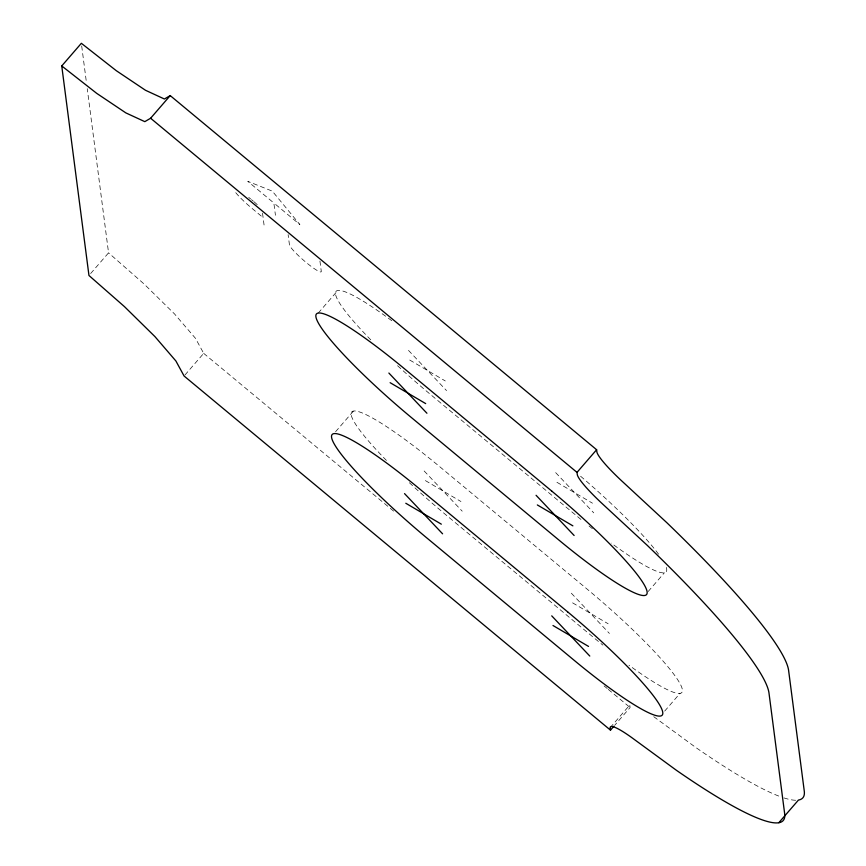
<?xml version="1.0" encoding="UTF-8"?>
<svg xmlns="http://www.w3.org/2000/svg" width="866" height="866" viewBox="0 0 866 866"><rect width="100%" height="100%" fill="white"/><g stroke="black" fill="none" stroke-linecap="round" stroke-linejoin="round"><path stroke-width="0.65" stroke-dasharray="4.33 3.25" d="M90.659 273.526L108.564 252.85L87.239 88.678M184.934 375.032L203.694 353.371L195.489 338.325L174.531 313.947L144.005 283.929L108.564 252.85M318.233 313.091L337.837 290.446M335.597 431.701L353.501 411.025M648.179 591.5L664.384 572.783M610.162 727.678L629.777 705.032L630.091 707.522L614.752 725.243M664.698 711.083L680.037 693.363M409.737 360.04L445.286 380.953M556.935 482.286L592.485 503.2M425.401 480.608L460.95 501.522M572.599 602.855L608.138 623.769M653.765 716.702L696.048 747.661A302.331 40.918 40.9 0 0 780.764 796.817M275.68 204.495L299.896 224.608L272.303 191.137L247.784 181.33L273.84 202.969L275.431 215.255M251.476 199.656L253.273 201.15M261.261 216.078L251.779 208.197A23.317 3.15 40.9 0 1 234.199 190.531M203.694 353.371L394.019 511.438M604.1 685.926L607.218 688.513M608.257 689.379L630.091 707.522M555.68 472.641L593.73 512.845M408.492 350.394L446.542 390.598M571.343 593.21L609.393 633.425M424.145 470.963L462.195 511.167M319.944 261.077L321.275 271.296A20.914 2.825 40.9 0 1 305.904 262.257A20.914 2.825 40.9 0 1 289.45 244.872L288.118 234.654M262.528 213.188L264.401 227.606M81.696 45.974L86.373 82.01M795.648 800.249A302.331 40.918 40.9 0 1 782.399 797.391M666.3 567.414A120.937 16.367 40.9 0 1 611.223 543.101M592.409 528.693A120.937 16.367 40.9 0 1 588.263 525.37M580.956 519.438A120.937 16.367 40.9 0 1 577.838 516.861L430.651 394.604A120.937 16.367 40.9 0 1 395.697 363.991M580.588 476.224A120.937 16.367 40.9 0 1 659.621 555.647M370.767 339.84A120.937 16.367 40.9 0 1 336.452 290.998A120.937 16.367 40.9 0 1 394.192 322.509M409.391 482.73A120.937 16.367 40.9 0 0 446.304 515.183L593.502 637.43A120.937 16.367 40.9 0 0 602.877 645.105M386.42 460.409A120.937 16.367 40.9 0 1 355.655 411.025A120.937 16.367 40.9 0 1 440.036 466.947L587.235 589.205A120.937 16.367 40.9 0 1 679.918 683.426A120.937 16.367 40.9 0 1 628.987 665.218M248.726 197.394A23.317 3.15 40.9 0 1 250.577 198.909M254.019 201.778A11.334 1.537 40.9 0 1 257.624 205.036"/><path stroke-width="1.3" d="M613.897 726.228L610.487 730.157L184.09 376.017L175.885 360.97L154.927 336.593L124.401 306.575L88.96 275.496L61.746 65.946L81.35 43.3L116.315 70.709L145.488 90.27L164.41 99.005L170.212 95.596L596.62 449.735L596.934 452.214A52.458 7.101 40.9 0 0 621.106 480.338L666.82 522.674A302.331 40.918 40.9 0 1 788.601 670.392L804.254 790.961A302.331 40.918 40.9 0 1 798.452 800.054L778.837 822.7M61.746 65.946L96.711 93.355L125.873 112.905L144.806 121.651L150.608 118.241L170.212 95.596M610.487 730.157L610.162 727.678A52.458 7.101 40.9 0 1 631.996 737.767L676.433 770.307A302.331 40.918 40.9 0 0 784.65 813.607L768.986 693.038A302.331 40.918 40.9 0 0 647.216 545.32L601.502 502.984A52.458 7.101 40.9 0 1 577.33 474.86L577.005 472.381L596.62 449.735M390.133 382.685L425.682 403.599M537.331 504.932L572.87 525.846M405.797 503.254L441.335 524.168M552.984 625.501L588.534 646.415M150.608 118.241L577.005 472.381M536.076 495.287L574.126 535.491M388.877 373.04L426.927 413.244M551.729 615.856L589.789 656.06M404.541 493.609L442.591 533.813M551.967 491.271L404.779 369.024A120.937 16.367 40.9 0 0 315.906 316.729A120.937 16.367 40.9 0 0 411.036 417.25L558.234 539.507A120.937 16.367 40.9 0 0 647.097 591.792A120.937 16.367 40.9 0 0 551.967 491.271M567.631 611.851L420.432 489.593A120.937 16.367 40.9 0 0 331.57 437.308A120.937 16.367 40.9 0 0 426.7 537.829L573.887 660.076A120.937 16.367 40.9 0 0 662.75 712.372A120.937 16.367 40.9 0 0 567.631 611.851"/></g></svg>
